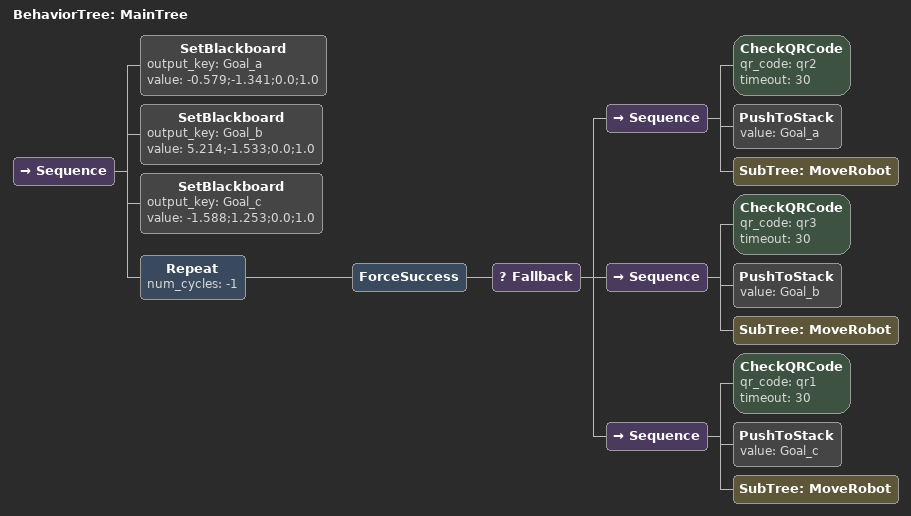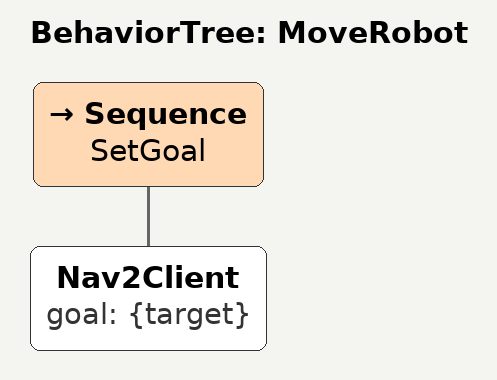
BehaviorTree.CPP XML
<root main_tree_to_execute="MainTree">
    <BehaviorTree ID="MainTree">
        <Sequence>
            <SetBlackboard output_key="Goal_a" value="-0.579;-1.341;0.0;1.0" />
            <SetBlackboard output_key="Goal_b" value="5.214;-1.533;0.0;1.0" />
            <SetBlackboard output_key="Goal_c" value="-1.588;1.253;0.0;1.0" />
            <Repeat num_cycles="-1">
                <ForceSuccess>
                    <Fallback>
                        <Sequence>
                            <CheckQRCode qr_code="qr2" timeout="30" />
                            <PushToStack value="Goal_a" />
                            <SubTree ID="MoveRobot" />
                        </Sequence>
                        <Sequence>
                            <CheckQRCode qr_code="qr3" timeout="30" />
                            <PushToStack value="Goal_b" />
                            <SubTree ID="MoveRobot" />
                        </Sequence>
                        <Sequence>
                            <CheckQRCode qr_code="qr1" timeout="30" />
                            <PushToStack value="Goal_c" />
                            <SubTree ID="MoveRobot" />
                        </Sequence>
                    </Fallback>
                </ForceSuccess>
            </Repeat>
        </Sequence>
    </BehaviorTree>

    <BehaviorTree ID="MoveRobot">
        <Sequence name="SetGoal">
            <Nav2Client goal="{target}" />
        </Sequence>
    </BehaviorTree>
</root>
